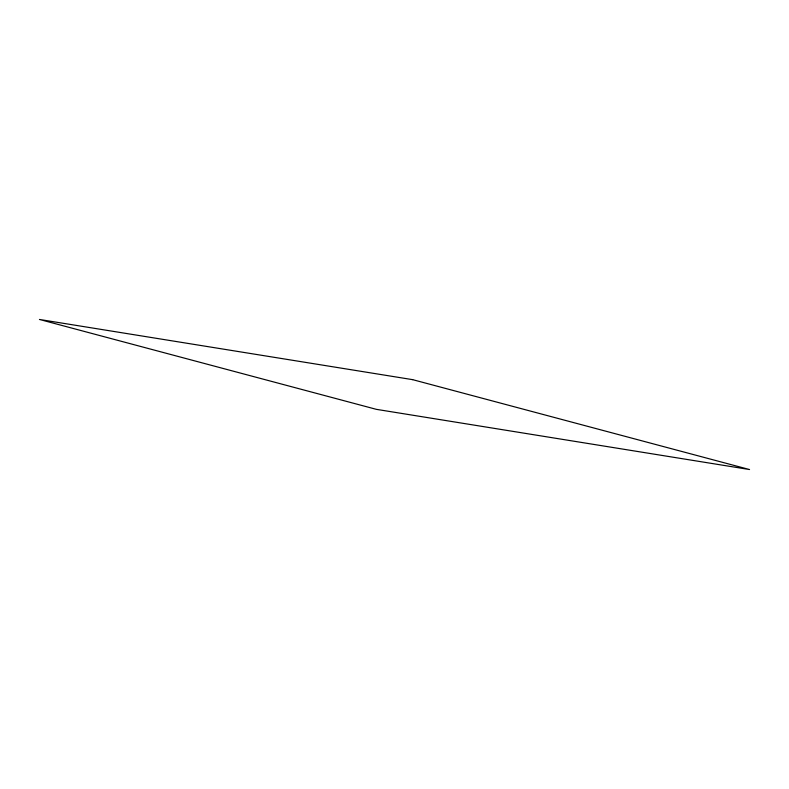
<?xml version="1.0" encoding="UTF-8"?>
<svg xmlns="http://www.w3.org/2000/svg" width="789" height="789" viewBox="0 0 789 789"><rect width="100%" height="100%" fill="white"/><g stroke="black" fill="none" stroke-linecap="round" stroke-linejoin="round"><path stroke-width="1.18" d="M412.647 379.657L39.45 319.456L376.353 409.343L749.55 469.544L412.647 379.657"/></g></svg>
